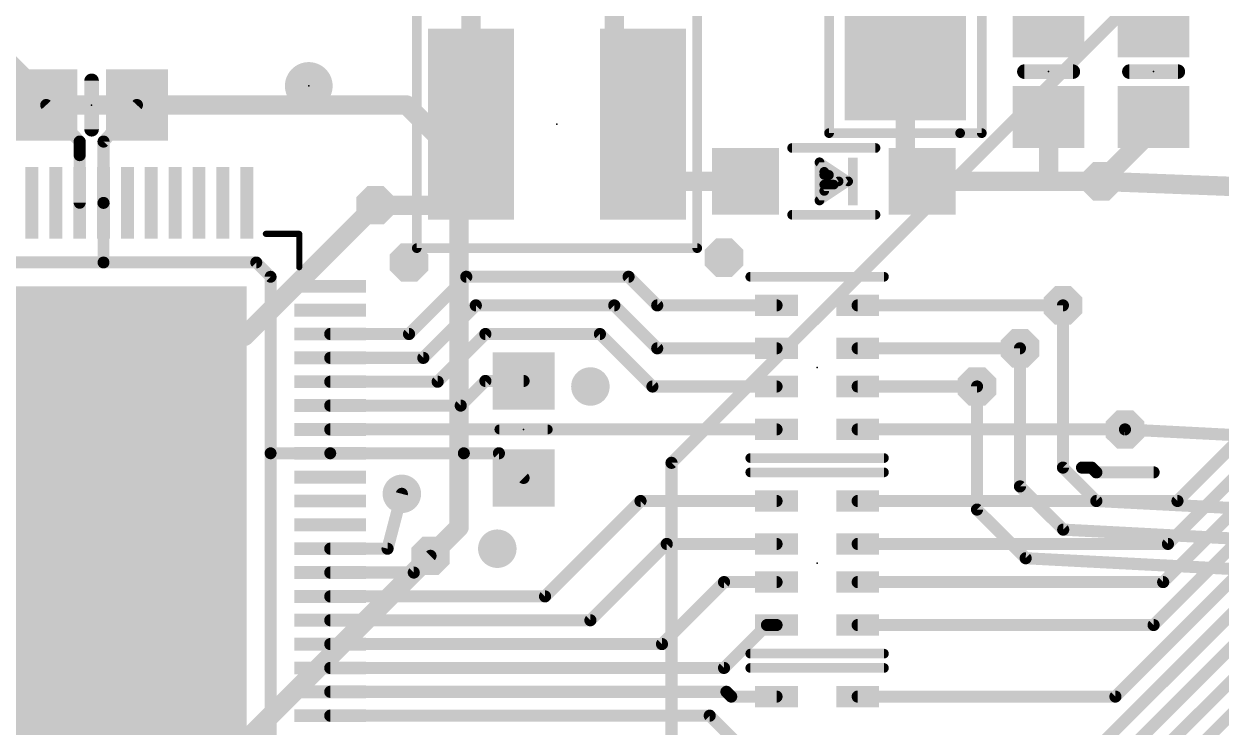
# Model space of a CAD drawing. Extents: x -29 to 121, y -8 to 99.
# Drawn here: x 30.33 to 55.41, y 47.76 to 62.5 of the extents above; entities that cross this region are included whole.
import ezdxf

# ---------------------------------------------------------------- set-up
doc = ezdxf.new("R2010")
doc.units = 0
for name, color, linetype in [('1', 12, 'CONTINUOUS'), ('16', 132, 'CONTINUOUS'), ('17', 110, 'CONTINUOUS'), ('18', 3, 'CONTINUOUS'), ('21', 40, 'CONTINUOUS'), ('23', 40, 'CONTINUOUS')]:
    doc.layers.add(name, color=color, linetype=linetype)

# ---------------------------------------------------------------- blocks, each defined once
blk = doc.blocks.new('RECT')
blk.add_solid([(-0.5, -0.5), (0.5, -0.5), (-0.5, 0.5), (0.5, 0.5)])
blk = doc.blocks.new('PIE')
at = {"const_width": 0.5}
blk.add_lwpolyline([(0, -0.25, 1), (0, 0.25, 1), (0, -0.25)], format="xyb", dxfattribs=at)
blk = doc.blocks.new('ROUNDP')
at = {"const_width": 0.5}
blk.add_lwpolyline([(0, -0.25, 1), (0, 0.25, 1), (0, -0.25)], format="xyb", dxfattribs=at)
blk = doc.blocks.new('OCTAGONV')
at = {"const_width": 0.5}
blk.add_lwpolyline([(-0.25, -0.1036), (-0.25, 0.1036), (-0.1036, 0.25), (0.1036, 0.25), (0.25, 0.1036), (0.25, -0.1036), (0.1036, -0.25), (-0.1036, -0.25), (-0.25, -0.1036), (-0.25, 0.1036)], dxfattribs=at)
blk = doc.blocks.new('ROUNDV')
at = {"const_width": 0.5}
blk.add_lwpolyline([(0, -0.25, 1), (0, 0.25, 1), (0, -0.25)], format="xyb", dxfattribs=at)

msp = doc.modelspace()

# ---------------------------------------------------------------- linework, layer by layer
at = {"layer": '1'}
for points, const_width in [([(42.7001, 65.55), (42.7001, 60.9999)], 0.4064), ([(39.7, 60.4), (39.7, 63.6)], 0.4064), ([(64.23, 62.23), (54.5, 52.5)], 0.254), ([(48.8, 59.55), (48.8, 61.7505)], 0.4064), ([(64.43, 61.73), (54.3, 51.6)], 0.254), ([(42.7001, 60.9999), (43.3, 60.4)], 0.4064), ([(64.63, 61.23), (54.2, 50.8)], 0.254), ([(31.5, 60.034), (30.8, 60.8)], 0.254), ([(32, 60.034), (32.7, 60.8)], 0.254), ([(51.8, 60.45), (51.8, 60.55)], 0.4064), ([(51.8, 60.55), (51.8, 59.2)], 0.4064), ([(54, 60.3), (54, 60.55)], 0.4064), ([(64.83, 60.73), (54, 49.9)], 0.254), ([(39.7, 58.7), (39.7, 60.4)], 0.4064), ([(43.3, 59.2), (43.3, 60.4)], 0.4064), ([(51.45, 60.1), (51.8, 60.45)], 0.4064), ([(52.9, 59.2), (54, 60.3)], 0.4064), ([(65.03, 60.23), (53.2, 48.4)], 0.254), ([(31.5, 59.75), (31.5, 60.034)], 0.254), ([(32, 58.75), (32, 60.034)], 0.254), ([(31.5, 58.75), (31.5, 59.75)], 0.25), ([(48.8, 59.55), (49.15, 59.2)], 0.4064), ([(65.23, 59.73), (53, 47.5)], 0.254), ([(45.45, 59.2), (43.3, 59.2)], 0.4064), ([(49.15, 59.2), (51.8, 59.2)], 0.4064), ([(51.8, 59.2), (52.9, 59.2)], 0.4064), ([(65.43, 59.23), (52.9, 46.7)], 0.254), ([(32, 58.75), (32, 57.5)], 0.25), ([(37.7, 58.7), (39.7, 58.7)], 0.4064), ([(52.7, 45.8), (65.63, 58.73)], 0.254), ([(52.3, 44.7), (65.83, 58.23)], 0.254), ([(32, 57.5), (22.9, 57.5)], 0.25), ([(35.2, 57.5), (32, 57.5)], 0.25), ([(35.5, 57.2), (35.2, 57.5)], 0.25), ([(35.5, 53.5), (35.5, 57.2)], 0.25), ([(38.4, 56), (39.6, 57.2)], 0.254), ([(39.6, 57.2), (43, 57.2)], 0.254), ([(43, 57.2), (43.6, 56.6)], 0.254), ([(38.7, 55.5), (39.8, 56.6)], 0.254), ([(39.8, 56.6), (42.7, 56.6)], 0.254), ([(42.7, 56.6), (43.6, 55.7)], 0.254), ([(43.6, 56.6), (46.1, 56.6)], 0.254), ([(52.1, 56.6), (47.8, 56.6)], 0.254), ([(36.75, 56), (38.4, 56)], 0.254), ([(39, 55), (40, 56)], 0.254), ([(40, 56), (42.4, 56)], 0.254), ([(42.4, 56), (43.5, 54.9)], 0.254), ([(43.6, 55.7), (46.1, 55.7)], 0.254), ([(51.2, 55.7), (47.8, 55.7)], 0.254), ([(36.75, 55.5), (38.7, 55.5)], 0.254), ([(36.75, 55), (39, 55)], 0.254), ([(39.484, 54.5), (40, 55.016)], 0.254), ([(40, 55.016), (40.8, 55.016)], 0.254), ([(43.5, 54.9), (46.1, 54.9)], 0.254), ([(50.3, 54.9), (47.8, 54.9)], 0.254), ([(36.75, 54.5), (39.484, 54.5)], 0.254), ([(36.75, 54), (46.1, 54)], 0.254), ([(53.4, 54), (47.8, 54)], 0.254), ([(36.75, 53.5), (35.5, 53.5)], 0.25), ([(35.5, 46.5), (35.5, 53.5)], 0.25), ([(36.75, 53.5), (39.55, 53.5)], 0.25), ([(39.55, 53.5), (40.284, 53.5)], 0.254), ([(40.284, 53.5), (40.8, 52.984)], 0.254), ([(52.7, 53.2), (52.5, 53.2)], 0.254), ([(52.8, 53.1), (52.7, 53.2)], 0.254), ([(52.8, 53.1), (54, 53.1)], 0.254), ([(37.95, 51.5), (38.25, 52.65)], 0.254), ([(41.25, 50.5), (43.25, 52.5)], 0.254), ([(43.25, 52.5), (46.1, 52.5)], 0.254), ([(54.5, 52.5), (47.8, 52.5)], 0.254), ([(42.2, 50), (43.8, 51.6)], 0.254), ([(43.8, 51.6), (46.1, 51.6)], 0.254), ([(54.3, 51.6), (47.8, 51.6)], 0.254), ([(36.75, 51.5), (37.95, 51.5)], 0.254), ([(38.5, 51), (38.85, 51.35)], 0.254), ([(36.75, 51), (38.5, 51)], 0.254), ([(43.7, 49.5), (45, 50.8)], 0.254), ([(45, 50.8), (46.1, 50.8)], 0.254), ([(54.2, 50.8), (47.8, 50.8)], 0.254), ([(36.75, 50.5), (41.25, 50.5)], 0.254), ([(36.75, 50), (42.2, 50)], 0.254), ([(45, 49), (45.9, 49.9)], 0.254), ([(45.9, 49.9), (46.1, 49.9)], 0.254), ([(54, 49.9), (47.8, 49.9)], 0.254), ([(36.75, 49.5), (43.7, 49.5)], 0.254), ([(36.75, 49), (45, 49)], 0.254), ([(36.75, 48.5), (45.05, 48.5)], 0.254), ([(45.05, 48.5), (45.15, 48.4)], 0.254), ([(45.15, 48.4), (46.1, 48.4)], 0.254), ([(53.2, 48.4), (47.8, 48.4)], 0.254), ([(36.75, 48), (44.7, 48)], 0.254), ([(44.7, 48), (45.2, 47.5)], 0.254)]:
    msp.add_lwpolyline(points, dxfattribs=dict(at, const_width=const_width))
for points, const_width in [([(48.9016, 61.7505, 1), (48.6984, 61.7505)], 0.2032), ([(42.7719, 61.0717, 1), (42.6283, 60.9281)], 0.2032), ([(42.5985, 60.9999, 1), (42.8017, 60.9999)], 0.2032), ([(30.8469, 60.8428, 1), (30.7531, 60.7572)], 0.127), ([(32.7469, 60.7572, 1), (32.6531, 60.8428)], 0.127), ([(51.9016, 60.55, 1), (51.6984, 60.55)], 0.2032), ([(51.9016, 60.55, 1), (51.6984, 60.55)], 0.2032), ([(54.1016, 60.55, 1), (53.8984, 60.55)], 0.2032), ([(39.8016, 60.4, 1), (39.5984, 60.4)], 0.2032), ([(39.5984, 60.4, 1), (39.8016, 60.4)], 0.2032), ([(43.4016, 60.4, 1), (43.1984, 60.4)], 0.2032), ([(43.2282, 60.3282, 1), (43.3718, 60.4718)], 0.2032), ([(51.6984, 60.45, 1), (51.9016, 60.45)], 0.2032), ([(51.8718, 60.3782, 1), (51.7282, 60.5218)], 0.2032), ([(54.0718, 60.2282, 1), (53.9282, 60.3718)], 0.2032), ([(51.3782, 60.1718, 1), (51.5218, 60.0282)], 0.2032), ([(53.8984, 60.3, 1), (54.1016, 60.3)], 0.2032), ([(31.5635, 60.034, 1), (31.4365, 60.034)], 0.127), ([(31.4531, 59.9912, 1), (31.5469, 60.0768)], 0.127), ([(32.0635, 60.034, 1), (31.9365, 60.034)], 0.127), ([(31.9531, 60.0768, 1), (32.0469, 59.9912)], 0.127), ([(31.4365, 59.75, 1), (31.5635, 59.75)], 0.127), ([(31.5625, 59.75, 1), (31.4375, 59.75)], 0.125), ([(48.8718, 59.6218, 1), (48.7282, 59.4782)], 0.2032), ([(48.6984, 59.55, 1), (48.9016, 59.55)], 0.2032), ([(43.3, 59.3016, 1), (43.3, 59.0984)], 0.2032), ([(43.1984, 59.2, 1), (43.4016, 59.2)], 0.2032), ([(45.45, 59.0984, 1), (45.45, 59.3016)], 0.2032), ([(49.15, 59.3016, 1), (49.15, 59.0984)], 0.2032), ([(49.0782, 59.1282, 1), (49.2218, 59.2718)], 0.2032), ([(51.8, 59.3016, 1), (51.8, 59.0984)], 0.2032), ([(51.6984, 59.2, 1), (51.9016, 59.2)], 0.2032), ([(51.8, 59.0984, 1), (51.8, 59.3016)], 0.2032), ([(52.8282, 59.2718, 1), (52.9718, 59.1282)], 0.2032), ([(52.9, 59.0984, 1), (52.9, 59.3016)], 0.2032), ([(31.4375, 58.75, 1), (31.5625, 58.75)], 0.125), ([(31.9365, 58.75, 1), (32.0635, 58.75)], 0.127), ([(32.0625, 58.75, 1), (31.9375, 58.75)], 0.125), ([(37.7, 58.8016, 1), (37.7, 58.5984)], 0.2032), ([(39.5984, 58.7, 1), (39.8016, 58.7)], 0.2032), ([(39.7, 58.5984, 1), (39.7, 58.8016)], 0.2032), ([(32, 57.5625, 1), (32, 57.4375)], 0.125), ([(31.9375, 57.5, 1), (32.0625, 57.5)], 0.125), ([(32, 57.4375, 1), (32, 57.5625)], 0.125), ([(35.2442, 57.5442, 1), (35.1558, 57.4558)], 0.125), ([(35.2, 57.4375, 1), (35.2, 57.5625)], 0.125), ([(35.5625, 57.2, 1), (35.4375, 57.2)], 0.125), ([(35.4558, 57.1558, 1), (35.5442, 57.2442)], 0.125), ([(39.6, 57.2635, 1), (39.6, 57.1365)], 0.127), ([(39.6449, 57.1551, 1), (39.5551, 57.2449)], 0.127), ([(43.0449, 57.2449, 1), (42.9551, 57.1551)], 0.127), ([(43, 57.1365, 1), (43, 57.2635)], 0.127), ([(39.8, 56.6635, 1), (39.8, 56.5365)], 0.127), ([(39.8449, 56.5551, 1), (39.7551, 56.6449)], 0.127), ([(42.7449, 56.6449, 1), (42.6551, 56.5551)], 0.127), ([(42.7, 56.5365, 1), (42.7, 56.6635)], 0.127), ([(43.6, 56.6635, 1), (43.6, 56.5365)], 0.127), ([(43.5551, 56.5551, 1), (43.6449, 56.6449)], 0.127), ([(46.1, 56.5365, 1), (46.1, 56.6635)], 0.127), ([(47.8, 56.6635, 1), (47.8, 56.5365)], 0.127), ([(52.1, 56.5365, 1), (52.1, 56.6635)], 0.127), ([(36.75, 56.0635, 1), (36.75, 55.9365)], 0.127), ([(38.3551, 56.0449, 1), (38.4449, 55.9551)], 0.127), ([(38.4, 55.9365, 1), (38.4, 56.0635)], 0.127), ([(40, 56.0635, 1), (40, 55.9365)], 0.127), ([(40.0449, 55.9551, 1), (39.9551, 56.0449)], 0.127), ([(42.4449, 56.0449, 1), (42.3551, 55.9551)], 0.127), ([(42.4, 55.9365, 1), (42.4, 56.0635)], 0.127), ([(43.6, 55.7635, 1), (43.6, 55.6365)], 0.127), ([(43.5551, 55.6551, 1), (43.6449, 55.7449)], 0.127), ([(46.1, 55.6365, 1), (46.1, 55.7635)], 0.127), ([(47.8, 55.7635, 1), (47.8, 55.6365)], 0.127), ([(51.2, 55.6365, 1), (51.2, 55.7635)], 0.127), ([(36.75, 55.5635, 1), (36.75, 55.4365)], 0.127), ([(38.6551, 55.5449, 1), (38.7449, 55.4551)], 0.127), ([(38.7, 55.4365, 1), (38.7, 55.5635)], 0.127), ([(36.75, 55.0635, 1), (36.75, 54.9365)], 0.127), ([(38.9551, 55.0449, 1), (39.0449, 54.9551)], 0.127), ([(39, 54.9365, 1), (39, 55.0635)], 0.127), ([(40, 55.0795, 1), (40, 54.9525)], 0.127), ([(40.0449, 54.9711, 1), (39.9551, 55.0609)], 0.127), ([(40.8, 54.9525, 1), (40.8, 55.0795)], 0.127), ([(43.5, 54.9635, 1), (43.5, 54.8365)], 0.127), ([(43.4551, 54.8551, 1), (43.5449, 54.9449)], 0.127), ([(46.1, 54.8365, 1), (46.1, 54.9635)], 0.127), ([(47.8, 54.9635, 1), (47.8, 54.8365)], 0.127), ([(50.3, 54.8365, 1), (50.3, 54.9635)], 0.127), ([(36.75, 54.5635, 1), (36.75, 54.4365)], 0.127), ([(39.4391, 54.5449, 1), (39.5289, 54.4551)], 0.127), ([(39.484, 54.4365, 1), (39.484, 54.5635)], 0.127), ([(36.75, 54.0635, 1), (36.75, 53.9365)], 0.127), ([(46.1, 53.9365, 1), (46.1, 54.0635)], 0.127), ([(47.8, 54.0635, 1), (47.8, 53.9365)], 0.127), ([(53.4, 53.9365, 1), (53.4, 54.0635)], 0.127), ([(35.5, 53.5625, 1), (35.5, 53.4375)], 0.125), ([(35.5625, 53.5, 1), (35.4375, 53.5)], 0.125), ([(35.4375, 53.5, 1), (35.5625, 53.5)], 0.125), ([(36.75, 53.5625, 1), (36.75, 53.4375)], 0.125), ([(36.75, 53.4375, 1), (36.75, 53.5625)], 0.125), ([(39.55, 53.5635, 1), (39.55, 53.4365)], 0.127), ([(39.55, 53.4375, 1), (39.55, 53.5625)], 0.125), ([(40.3289, 53.5449, 1), (40.2391, 53.4551)], 0.127), ([(40.284, 53.4365, 1), (40.284, 53.5635)], 0.127), ([(52.5, 53.2635, 1), (52.5, 53.1365)], 0.127), ([(52.7449, 53.2449, 1), (52.6551, 53.1551)], 0.127), ([(52.7, 53.1365, 1), (52.7, 53.2635)], 0.127), ([(52.8, 53.1635, 1), (52.8, 53.0365)], 0.127), ([(52.7551, 53.0551, 1), (52.8449, 53.1449)], 0.127), ([(54, 53.0365, 1), (54, 53.1635)], 0.127), ([(40.7551, 52.9391, 1), (40.8449, 53.0289)], 0.127), ([(38.3114, 52.634, 1), (38.1886, 52.666)], 0.127), ([(43.25, 52.5635, 1), (43.25, 52.4365)], 0.127), ([(43.2949, 52.4551, 1), (43.2051, 52.5449)], 0.127), ([(46.1, 52.4365, 1), (46.1, 52.5635)], 0.127), ([(47.8, 52.5635, 1), (47.8, 52.4365)], 0.127), ([(54.4551, 52.5449, 1), (54.5449, 52.4551)], 0.127), ([(54.5, 52.4365, 1), (54.5, 52.5635)], 0.127), ([(43.8, 51.6635, 1), (43.8, 51.5365)], 0.127), ([(43.8449, 51.5551, 1), (43.7551, 51.6449)], 0.127), ([(46.1, 51.5365, 1), (46.1, 51.6635)], 0.127), ([(47.8, 51.6635, 1), (47.8, 51.5365)], 0.127), ([(54.2551, 51.6449, 1), (54.3449, 51.5551)], 0.127), ([(54.3, 51.5365, 1), (54.3, 51.6635)], 0.127), ([(36.75, 51.5635, 1), (36.75, 51.4365)], 0.127), ([(37.8886, 51.516, 1), (38.0114, 51.484)], 0.127), ([(37.95, 51.4365, 1), (37.95, 51.5635)], 0.127), ([(38.8949, 51.3051, 1), (38.8051, 51.3949)], 0.127), ([(36.75, 51.0635, 1), (36.75, 50.9365)], 0.127), ([(38.4551, 51.0449, 1), (38.5449, 50.9551)], 0.127), ([(38.5, 50.9365, 1), (38.5, 51.0635)], 0.127), ([(45, 50.8635, 1), (45, 50.7365)], 0.127), ([(45.0449, 50.7551, 1), (44.9551, 50.8449)], 0.127), ([(46.1, 50.7365, 1), (46.1, 50.8635)], 0.127), ([(47.8, 50.8635, 1), (47.8, 50.7365)], 0.127), ([(54.2, 50.7365, 1), (54.2, 50.8635)], 0.127), ([(54.1551, 50.8449, 1), (54.2449, 50.7551)], 0.127), ([(36.75, 50.5635, 1), (36.75, 50.4365)], 0.127), ([(41.2051, 50.5449, 1), (41.2949, 50.4551)], 0.127), ([(41.25, 50.4365, 1), (41.25, 50.5635)], 0.127), ([(36.75, 50.0635, 1), (36.75, 49.9365)], 0.127), ([(42.1551, 50.0449, 1), (42.2449, 49.9551)], 0.127), ([(42.2, 49.9365, 1), (42.2, 50.0635)], 0.127), ([(45.9, 49.9635, 1), (45.9, 49.8365)], 0.127), ([(45.9449, 49.8551, 1), (45.8551, 49.9449)], 0.127), ([(46.1, 49.8365, 1), (46.1, 49.9635)], 0.127), ([(47.8, 49.9635, 1), (47.8, 49.8365)], 0.127), ([(53.9551, 49.9449, 1), (54.0449, 49.8551)], 0.127), ([(54, 49.8365, 1), (54, 49.9635)], 0.127), ([(36.75, 49.5635, 1), (36.75, 49.4365)], 0.127), ([(43.6551, 49.5449, 1), (43.7449, 49.4551)], 0.127), ([(43.7, 49.4365, 1), (43.7, 49.5635)], 0.127), ([(36.75, 49.0635, 1), (36.75, 48.9365)], 0.127), ([(44.9551, 49.0449, 1), (45.0449, 48.9551)], 0.127), ([(45, 48.9365, 1), (45, 49.0635)], 0.127), ([(36.75, 48.5635, 1), (36.75, 48.4365)], 0.127), ([(45.0949, 48.5449, 1), (45.0051, 48.4551)], 0.127), ([(45.05, 48.4365, 1), (45.05, 48.5635)], 0.127), ([(45.15, 48.4635, 1), (45.15, 48.3365)], 0.127), ([(45.1051, 48.3551, 1), (45.1949, 48.4449)], 0.127), ([(46.1, 48.3365, 1), (46.1, 48.4635)], 0.127), ([(47.8, 48.4635, 1), (47.8, 48.3365)], 0.127), ([(53.1551, 48.4449, 1), (53.2449, 48.3551)], 0.127), ([(53.2, 48.3365, 1), (53.2, 48.4635)], 0.127), ([(36.75, 48.0635, 1), (36.75, 47.9365)], 0.127), ([(44.7449, 48.0449, 1), (44.6551, 47.9551)], 0.127), ([(44.7, 47.9365, 1), (44.7, 48.0635)], 0.127)]:
    msp.add_lwpolyline(points, format="xyb", dxfattribs=dict(at, const_width=const_width))
at = {"layer": '16'}
for points, const_width in [([(55, 64.4), (43.9, 53.3)], 0.254), ([(29.6, 62.1), (30.9, 60.8)], 0.4064), ([(30.9, 60.8), (38.3489, 60.8)], 0.4064), ([(38.3489, 60.8), (39.45, 59.6989)], 0.4064), ([(39.45, 59.6989), (39.45, 51.95)], 0.4064), ([(52.9, 59.2), (85.708, 57.93)], 0.4064), ([(34.95, 55.95), (37.7, 58.7)], 0.4064), ([(52.1, 56.6), (52.1, 53.2)], 0.254), ([(32, 55.4), (32.55, 55.95)], 0.4064), ([(32.55, 55.95), (34.95, 55.95)], 0.4064), ([(51.2, 55.7), (51.2, 52.8055)], 0.254), ([(32, 54), (32, 55.4)], 0.4064), ([(50.3, 54.9), (50.3, 52.3198)], 0.254), ([(32, 54), (26, 48)], 0.4064), ([(53.4, 54), (78.008, 52.73)], 0.254), ([(43.9, 53.3), (43.9, 46.9)], 0.254), ([(52.1, 53.2), (52.8, 52.5)], 0.254), ([(51.2, 52.8055), (52.1055, 51.9)], 0.254), ([(50.3, 52.3198), (51.3198, 51.3)], 0.254), ([(52.8, 52.5), (77.208, 51.23)], 0.254), ([(39.45, 51.95), (38.85, 51.35)], 0.4064), ([(52.1055, 51.9), (76.2559, 50.63)], 0.254), ([(32.5, 45), (38.85, 51.35)], 0.4064), ([(51.3198, 51.3), (75.708, 50.03)], 0.254)]:
    msp.add_lwpolyline(points, dxfattribs=dict(at, const_width=const_width))
for points, const_width in [([(30.9, 60.9016, 1), (30.9, 60.6984)], 0.2032), ([(30.8282, 60.7282, 1), (30.9718, 60.8718)], 0.2032), ([(38.4207, 60.8718, 1), (38.277, 60.7282)], 0.2032), ([(38.3489, 60.6984, 1), (38.3489, 60.9016)], 0.2032), ([(39.5516, 59.6989, 1), (39.3484, 59.6989)], 0.2032), ([(39.3782, 59.627, 1), (39.5218, 59.7707)], 0.2032), ([(52.9039, 59.3015, 1), (52.8961, 59.0985)], 0.2032), ([(37.7718, 58.6282, 1), (37.6282, 58.7718)], 0.2032), ([(52.1635, 56.6, 1), (52.0365, 56.6)], 0.127), ([(32.55, 56.0516, 1), (32.55, 55.8484)], 0.2032), ([(32.6218, 55.8782, 1), (32.4782, 56.0218)], 0.2032), ([(34.8782, 56.0218, 1), (35.0218, 55.8782)], 0.2032), ([(34.95, 55.8484, 1), (34.95, 56.0516)], 0.2032), ([(51.2635, 55.7, 1), (51.1365, 55.7)], 0.127), ([(32.1016, 55.4, 1), (31.8984, 55.4)], 0.2032), ([(31.9282, 55.4718, 1), (32.0718, 55.3282)], 0.2032), ([(50.3635, 54.9, 1), (50.2365, 54.9)], 0.127), ([(32.0718, 53.9282, 1), (31.9282, 54.0718)], 0.2032), ([(31.8984, 54, 1), (32.1016, 54)], 0.2032), ([(53.4033, 54.0634, 1), (53.3967, 53.9366)], 0.127), ([(43.9635, 53.3, 1), (43.8365, 53.3)], 0.127), ([(43.8551, 53.3449, 1), (43.9449, 53.2551)], 0.127), ([(52.1449, 53.2449, 1), (52.0551, 53.1551)], 0.127), ([(52.0365, 53.2, 1), (52.1635, 53.2)], 0.127), ([(51.2449, 52.8504, 1), (51.1551, 52.7606)], 0.127), ([(51.1365, 52.8055, 1), (51.2635, 52.8055)], 0.127), ([(50.3449, 52.3647, 1), (50.2551, 52.2749)], 0.127), ([(52.8033, 52.5634, 1), (52.7967, 52.4366)], 0.127), ([(52.7551, 52.4551, 1), (52.8449, 52.5449)], 0.127), ([(50.2365, 52.3198, 1), (50.3635, 52.3198)], 0.127), ([(39.3484, 51.95, 1), (39.5516, 51.95)], 0.2032), ([(39.5218, 51.8782, 1), (39.3782, 52.0218)], 0.2032), ([(52.1089, 51.9634, 1), (52.1022, 51.8366)], 0.127), ([(52.0606, 51.8551, 1), (52.1504, 51.9449)], 0.127), ([(38.7782, 51.4218, 1), (38.9218, 51.2782)], 0.2032), ([(38.9218, 51.2782, 1), (38.7782, 51.4218)], 0.2032), ([(51.3231, 51.3634, 1), (51.3165, 51.2366)], 0.127), ([(51.2749, 51.2551, 1), (51.3647, 51.3449)], 0.127)]:
    msp.add_lwpolyline(points, format="xyb", dxfattribs=dict(at, const_width=const_width))
at = {"layer": '21'}
for points, const_width in [([(47.2, 60.211), (47.2, 68.016)], 0.2032), ([(50.4, 68.016), (50.4, 60.211)], 0.2032), ([(38.562, 57.8), (38.562, 63)], 0.2032), ([(44.438, 63), (44.438, 57.8)], 0.2032), ([(31.75, 60.292), (31.75, 61.308)], 0.3048), ([(51.292, 61.5), (52.308, 61.5)], 0.3048), ([(53.492, 61.5), (54.508, 61.5)], 0.3048), ([(49.946, 60.211), (47.2, 60.211)], 0.2032), ([(50.4, 60.211), (49.946, 60.211)], 0.2032), ([(46.427, 59.9), (48.173, 59.9)], 0.2032), ([(47, 58.8), (47, 59.6)], 0.2032), ([(47, 59.6), (47.6, 59.2)], 0.2032), ([(47.1, 59), (47.1, 59.4)], 0.2032), ([(47.1, 59.4), (47.4, 59.2)], 0.2032), ([(47.6, 59.2), (47, 58.8)], 0.2032), ([(47.1, 59.3344), (47.1984, 59.3344)], 0.2032), ([(47.4, 59.2), (47.1, 59)], 0.2032), ([(47.1, 59.1312), (47.2968, 59.1312)], 0.2032), ([(48.173, 58.5), (46.427, 58.5)], 0.2032), ([(35.4, 58.1), (36.1, 58.1)], 0.127), ([(36.1, 58.1), (36.1, 57.4)], 0.127), ([(44.438, 57.8), (38.562, 57.8)], 0.2032), ([(45.55, 57.2), (48.35, 57.2)], 0.2032), ([(40.292, 54), (41.308, 54)], 0.2032), ([(48.35, 53.4), (45.55, 53.4)], 0.2032), ([(45.55, 53.1), (48.35, 53.1)], 0.2032), ([(48.35, 49.3), (45.55, 49.3)], 0.2032), ([(45.55, 49), (48.35, 49)], 0.2032)]:
    msp.add_lwpolyline(points, dxfattribs=dict(at, const_width=const_width))
for points, const_width in [([(31.8262, 61.308, 1), (31.6738, 61.308)], 0.1524), ([(51.292, 61.5762, 1), (51.292, 61.4238)], 0.1524), ([(52.308, 61.4238, 1), (52.308, 61.5762)], 0.1524), ([(53.492, 61.5762, 1), (53.492, 61.4238)], 0.1524), ([(54.508, 61.4238, 1), (54.508, 61.5762)], 0.1524), ([(31.6738, 60.292, 1), (31.8262, 60.292)], 0.1524), ([(47.2, 60.2618, 1), (47.2, 60.1602)], 0.1016), ([(47.1492, 60.211, 1), (47.2508, 60.211)], 0.1016), ([(49.946, 60.2618, 1), (49.946, 60.1602)], 0.1016), ([(49.946, 60.1602, 1), (49.946, 60.2618)], 0.1016), ([(50.3492, 60.211, 1), (50.4508, 60.211)], 0.1016), ([(50.4, 60.1602, 1), (50.4, 60.2618)], 0.1016), ([(46.427, 59.9508, 1), (46.427, 59.8492)], 0.1016), ([(48.173, 59.8492, 1), (48.173, 59.9508)], 0.1016), ([(47.0508, 59.6, 1), (46.9492, 59.6)], 0.1016), ([(47.0282, 59.6423, 1), (46.9718, 59.5577)], 0.1016), ([(47.1508, 59.4, 1), (47.0492, 59.4)], 0.1016), ([(47.1282, 59.4423, 1), (47.0718, 59.3577)], 0.1016), ([(47.1, 59.3852, 1), (47.1, 59.2836)], 0.1016), ([(47.1, 59.182, 1), (47.1, 59.0804)], 0.1016), ([(47.1984, 59.2836, 1), (47.1984, 59.3852)], 0.1016), ([(47.2968, 59.0804, 1), (47.2968, 59.182)], 0.1016), ([(47.4282, 59.1577, 1), (47.3718, 59.2423)], 0.1016), ([(47.3718, 59.1577, 1), (47.4282, 59.2423)], 0.1016), ([(47.6282, 59.1577, 1), (47.5718, 59.2423)], 0.1016), ([(47.5718, 59.1577, 1), (47.6282, 59.2423)], 0.1016), ([(47.0718, 59.0423, 1), (47.1282, 58.9577)], 0.1016), ([(47.0492, 59, 1), (47.1508, 59)], 0.1016), ([(46.9718, 58.8423, 1), (47.0282, 58.7577)], 0.1016), ([(46.9492, 58.8, 1), (47.0508, 58.8)], 0.1016), ([(46.427, 58.5508, 1), (46.427, 58.4492)], 0.1016), ([(48.173, 58.4492, 1), (48.173, 58.5508)], 0.1016), ([(35.4, 58.1318, 1), (35.4, 58.0682)], 0.0635), ([(36.1318, 58.1, 1), (36.0682, 58.1)], 0.0635), ([(36.1, 58.0682, 1), (36.1, 58.1318)], 0.0635), ([(38.562, 57.8508, 1), (38.562, 57.7492)], 0.1016), ([(38.5112, 57.8, 1), (38.6128, 57.8)], 0.1016), ([(44.3872, 57.8, 1), (44.4888, 57.8)], 0.1016), ([(44.438, 57.7492, 1), (44.438, 57.8508)], 0.1016), ([(36.0682, 57.4, 1), (36.1318, 57.4)], 0.0635), ([(45.55, 57.2508, 1), (45.55, 57.1492)], 0.1016), ([(48.35, 57.1492, 1), (48.35, 57.2508)], 0.1016), ([(40.292, 54.0508, 1), (40.292, 53.9492)], 0.1016), ([(41.308, 53.9492, 1), (41.308, 54.0508)], 0.1016), ([(45.55, 53.4508, 1), (45.55, 53.3492)], 0.1016), ([(48.35, 53.3492, 1), (48.35, 53.4508)], 0.1016), ([(45.55, 53.1508, 1), (45.55, 53.0492)], 0.1016), ([(48.35, 53.0492, 1), (48.35, 53.1508)], 0.1016), ([(45.55, 49.3508, 1), (45.55, 49.2492)], 0.1016), ([(48.35, 49.2492, 1), (48.35, 49.3508)], 0.1016), ([(45.55, 49.0508, 1), (45.55, 48.9492)], 0.1016), ([(48.35, 48.9492, 1), (48.35, 49.0508)], 0.1016)]:
    msp.add_lwpolyline(points, format="xyb", dxfattribs=dict(at, const_width=const_width))
at = {"layer": '23'}
for p in [(51.8, 61.5), (54, 61.5), (36.3, 61.2), (31.75, 60.8), (41.5, 60.4), (47.3, 59.2), (46.95, 55.3), (40.8, 54), (46.95, 51.2)]:
    msp.add_point(p, dxfattribs=at)

# ---------------------------------------------------------------- block references
at = {"layer": '1'}
for p, xscale, yscale, rotation in [((48.8, 61.7505), 2.54, 2.54, 90), ((51.8, 62.45), 1.3, 1.5, 90), ((54, 62.45), 1.3, 1.5, 90), ((30.8, 60.8), 1.3, 1.5, 180), ((32.7, 60.8), 1.3, 1.5, 180), ((51.8, 60.55), 1.3, 1.5, 90), ((54, 60.55), 1.3, 1.5, 90), ((45.45, 59.2), 1.4, 1.4, 270), ((49.15, 59.2), 1.4, 1.4, 270), ((46.1, 56.6), 0.45, 0.9, 270), ((47.8, 56.6), 0.45, 0.9, 270), ((46.1, 55.7), 0.45, 0.9, 270), ((47.8, 55.7), 0.45, 0.9, 270), ((40.8, 55.016), 1.2, 1.3, 90), ((46.1, 54.9), 0.45, 0.9, 270), ((47.8, 54.9), 0.45, 0.9, 270), ((46.1, 54), 0.45, 0.9, 270), ((47.8, 54), 0.45, 0.9, 270), ((40.8, 52.984), 1.2, 1.3, 90), ((46.1, 52.5), 0.45, 0.9, 270), ((47.8, 52.5), 0.45, 0.9, 270), ((46.1, 51.6), 0.45, 0.9, 270), ((47.8, 51.6), 0.45, 0.9, 270), ((46.1, 50.8), 0.45, 0.9, 270), ((47.8, 50.8), 0.45, 0.9, 270), ((46.1, 49.9), 0.45, 0.9, 270), ((47.8, 49.9), 0.45, 0.9, 270), ((46.1, 48.4), 0.45, 0.9, 270), ((47.8, 48.4), 0.45, 0.9, 270)]:
    msp.add_blockref('RECT', p, dxfattribs=dict(at, xscale=xscale, yscale=yscale, rotation=rotation))
for p, xscale, yscale in [((39.7, 60.4), 1.8, 4), ((43.3, 60.4), 1.8, 4), ((30.5, 58.75), 0.27, 1.5), ((31, 58.75), 0.27, 1.5), ((31.5, 58.75), 0.27, 1.5), ((32, 58.75), 0.27, 1.5), ((32.5, 58.75), 0.27, 1.5), ((33, 58.75), 0.27, 1.5), ((33.5, 58.75), 0.27, 1.5), ((34, 58.75), 0.27, 1.5), ((34.5, 58.75), 0.27, 1.5), ((35, 58.75), 0.27, 1.5), ((29, 51), 12, 12), ((36.75, 57), 1.5, 0.27), ((36.75, 56.5), 1.5, 0.27), ((36.75, 56), 1.5, 0.27), ((36.75, 55.5), 1.5, 0.27), ((36.75, 55), 1.5, 0.27), ((36.75, 54.5), 1.5, 0.27), ((36.75, 54), 1.5, 0.27), ((36.75, 53.5), 1.5, 0.27), ((36.75, 53), 1.5, 0.27), ((36.75, 52.5), 1.5, 0.27), ((36.75, 52), 1.5, 0.27), ((36.75, 51.5), 1.5, 0.27), ((36.75, 51), 1.5, 0.27), ((36.75, 50.5), 1.5, 0.27), ((36.75, 50), 1.5, 0.27), ((36.75, 49.5), 1.5, 0.27), ((36.75, 49), 1.5, 0.27), ((36.75, 48.5), 1.5, 0.27), ((36.75, 48), 1.5, 0.27)]:
    msp.add_blockref('RECT', p, dxfattribs=dict(at, xscale=xscale, yscale=yscale))
msp.add_blockref('PIE', (36.3, 61.2), dxfattribs=at)
at = {"layer": '17', "xscale": 0.908, "yscale": 0.908}
for p in [(31, 55), (31, 55), (33, 55), (33, 55), (33, 53), (33, 53), (33, 51), (33, 51), (33, 49), (33, 49)]:
    msp.add_blockref('ROUNDP', p, dxfattribs=at)
at = {"layer": '18', "xscale": 0.8064, "yscale": 0.8064}
for name, p in [('OCTAGONV', (52.9, 59.2)), ('OCTAGONV', (52.9, 59.2)), ('OCTAGONV', (37.7, 58.7)), ('OCTAGONV', (37.7, 58.7)), ('OCTAGONV', (45, 57.6)), ('OCTAGONV', (45, 57.6)), ('OCTAGONV', (38.4, 57.5)), ('OCTAGONV', (38.4, 57.5)), ('OCTAGONV', (52.1, 56.6)), ('OCTAGONV', (52.1, 56.6)), ('OCTAGONV', (51.2, 55.7)), ('OCTAGONV', (51.2, 55.7)), ('ROUNDV', (42.2, 54.9)), ('ROUNDV', (42.2, 54.9)), ('OCTAGONV', (50.3, 54.9)), ('OCTAGONV', (50.3, 54.9)), ('OCTAGONV', (53.4, 54)), ('OCTAGONV', (53.4, 54)), ('ROUNDV', (38.25, 52.65)), ('ROUNDV', (38.25, 52.65)), ('OCTAGONV', (38.85, 51.35)), ('OCTAGONV', (38.85, 51.35)), ('ROUNDV', (40.25, 51.5)), ('ROUNDV', (40.25, 51.5))]:
    msp.add_blockref(name, p, dxfattribs=at)
at = {"layer": '21', "xscale": 0.2, "rotation": 180}
msp.add_blockref('RECT', (47.7, 59.2), dxfattribs=at)

doc.saveas('drawing.dxf')
